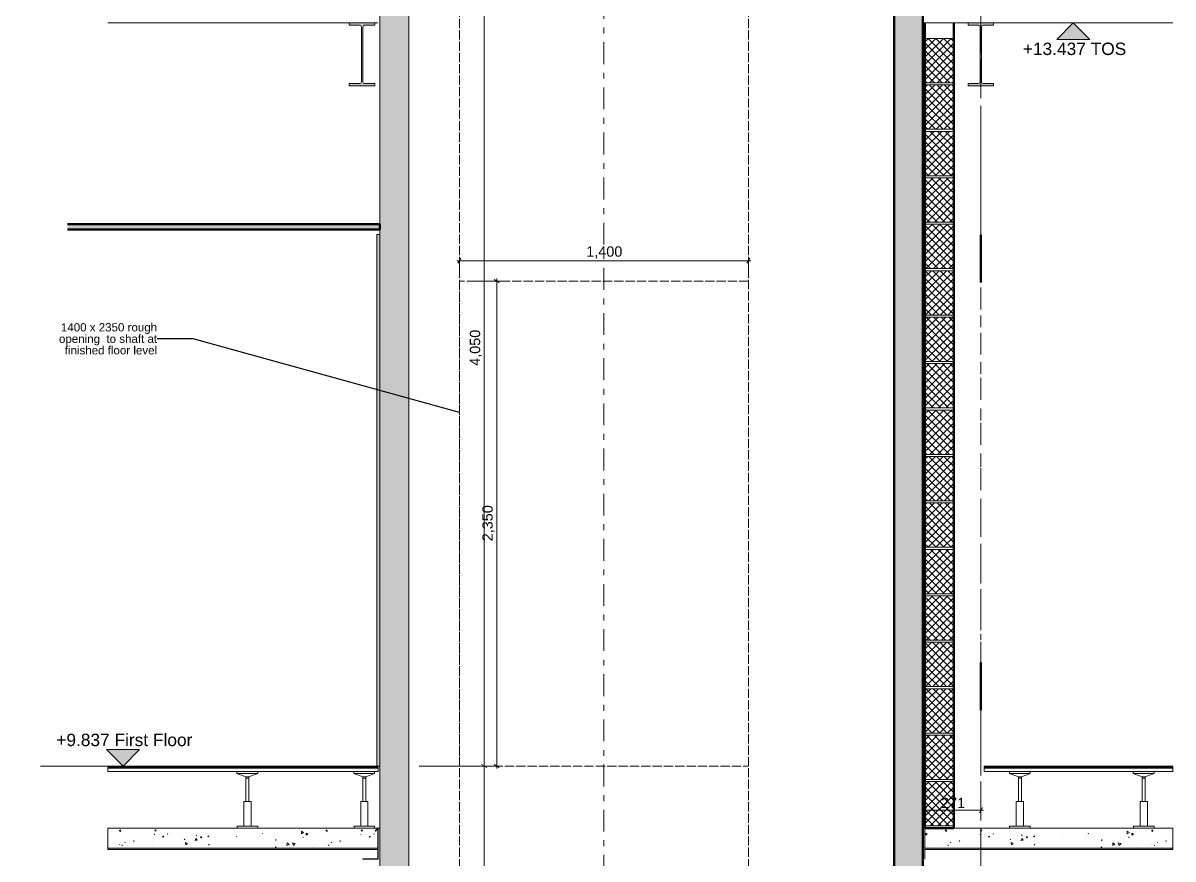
# Model space of a CAD drawing. Header units: millimetres. Extents: x -54677 to 188015, y -4000 to 32873.
# Drawn here: x 181428 to 186999, y 15017 to 19067 of the extents above; entities that cross this region are included whole.
import ezdxf

# ---------------------------------------------------------------- set-up
doc = ezdxf.new("R2010")
doc.units = ezdxf.units.MM
doc.header["$MEASUREMENT"] = 0
for name, pattern in [('Dashed', [112.888889, 56.444445, -56.444445]), ('Double Dashed', [218.722215, 105.83333, -42.333331, 28.222222, -42.333331]), ('Hidden Line', [55, 45, -10])]:
    doc.linetypes.add(name, pattern=pattern)
for name, color, linetype, lineweight in [('2D Layer_Pen_No__1', 7, 'Continuous', 13), ('2D Layer_Pen_No__101', 252, 'Continuous', 15), ('2D Layer_Pen_No__146', 8, 'Continuous', 0), ('2D Layer_Pen_No__173', 1, 'Continuous', 18), ('2D Layer_Pen_No__191', 7, 'Continuous', 5), ('2D Layer_Pen_No__2', 8, 'Continuous', 15), ('2D Layer_Pen_No__85', 8, 'Continuous', 20), ('New_2D Layer_Pen_No__1', 7, 'Continuous', 13), ('New_2D Layer_Pen_No__160', 5, 'Continuous', 200), ('New_2D Layer_Pen_No__191', 7, 'Continuous', 5), ('New_2D Layer_Pen_No__87', 8, 'Continuous', 20), ('New_2D Layer_Pen_No__90', 8, 'Continuous', 20), ('New_A-95-D_1_20_Pen_No__1', 7, 'Continuous', 13), ('New_A-95-D_Stair_Detail.Dim_Pen_No__4', 7, 'Continuous', 20)]:
    doc.layers.add(name, color=color, linetype=linetype, lineweight=lineweight)
for name, color, linetype, lineweight, true_color in [('2D Layer_Pen_No__107', 7, 'Continuous', 15, 0xa6a6a6), ('2D Layer_Pen_No__145', 7, 'Continuous', 0, 0xa6a6a6), ('2D Layer_Pen_No__241', 7, 'Continuous', 13, 0xc30c20), ('2D Layer_Pen_No__27', 7, 'Continuous', 50, 0x2a2a2a), ('2D Layer_Pen_No__29', 7, 'Continuous', 50, 0x2a2a2a), ('2D Layer_Pen_No__62', 7, 'Continuous', 20, 0xaaaaaa), ('New_2D Layer_Pen_No__145', 7, 'Continuous', 0, 0xa6a6a6), ('New_2D Layer_Pen_No__147', 7, 'Continuous', 0, 0x606060), ('New_2D Layer_Pen_No__27', 7, 'Continuous', 50, 0x2a2a2a), ('New_2D Layer_Pen_No__30', 7, 'Continuous', 50, 0x2a2a2a)]:
    doc.layers.add(name, color=color, linetype=linetype, lineweight=lineweight, true_color=true_color)
for name, color, linetype in [('New_2D Layer', 7, 'Continuous'), ('New_A-95-D_1_20', 7, 'Continuous'), ('New_A-95-D_Stair_Detail.Dim', 7, 'Continuous')]:
    doc.layers.add(name, color=color, linetype=linetype)
doc.styles.add('GENERATED_STYLE_1', font='')
doc.styles.add('GENERATED_STYLE_2', font='')
doc.styles.get('GENERATED_STYLE_1').set_extended_font_data('Arial')
doc.styles.get('GENERATED_STYLE_2').set_extended_font_data('Swis721 BT')
doc.dimstyles.new('GENERATED_STYLE__1', dxfattribs={"dimtxt": 50, "dimasz": 19, "dimexe": 0.18, "dimexo": 50, "dimgap": 0.09, "dimtad": 1, "dimtih": 1, "dimtoh": 1, "dimdec": 0, "dimzin": 0, "dimdsep": 46, "dimtxsty": 'GENERATED_STYLE_1', "dimblk": 'ARROWHEAD_2', "dimblk1": 'ARROWHEAD_2', "dimblk2": 'ARROWHEAD_2', "dimcen": 0.09, "dimclrd": 7, "dimclre": 7, "dimclrt": 7, "dimadec": 0, "dimazin": 0, "dimtfac": 1, "dimtdec": 4, "dimtmove": 0, "dimatfit": 3, "dimfxl": 1, "dimtolj": 1, "dimtzin": 0, "dimarcsym": 0})
doc.dimstyles.new('GENERATED_STYLE__2', dxfattribs={"dimtxt": 50, "dimasz": 19, "dimexe": 0.18, "dimexo": 50, "dimgap": 0.09, "dimtad": 1, "dimdec": 0, "dimzin": 0, "dimdsep": 46, "dimtxsty": 'GENERATED_STYLE_1', "dimblk": 'ARROWHEAD_2', "dimblk1": 'ARROWHEAD_2', "dimblk2": 'ARROWHEAD_2', "dimcen": 0.09, "dimclrd": 7, "dimclre": 7, "dimclrt": 7, "dimadec": 0, "dimazin": 0, "dimtfac": 1, "dimtdec": 4, "dimtmove": 0, "dimatfit": 3, "dimfxl": 1, "dimtolj": 1, "dimtzin": 0, "dimarcsym": 0})
doc.dimstyles.new('GENERATED_STYLE__5', dxfattribs={"dimtxt": 0.18, "dimasz": 36.48, "dimexe": 0.18, "dimexo": 0.0625, "dimgap": 0.09, "dimtad": 0, "dimtih": 1, "dimtoh": 1, "dimdec": 4, "dimzin": 0, "dimdsep": 46, "dimcen": 0.09, "dimadec": 0, "dimazin": 0, "dimtfac": 1, "dimtdec": 4, "dimtmove": 0, "dimatfit": 3, "dimldrblk": 'ARROWHEAD_5', "dimfxl": 1, "dimtolj": 1, "dimtzin": 0, "dimarcsym": 0})
pattern_1 = [(45, (160184.873, 11417.109), (-18.384776, 18.384776), []), (135, (160184.873, 11417.109), (18.384776, 18.384776), [])]
pattern_2 = [(45, (160184.87, 11417.11), (-73.4847, 73.4847), [10, -50]), (45, (160169.34, 11475.06), (-73.4847, 73.4847), [10, -50]), (105, (160184.87, 11417.11), (100.38196, 26.89726), [10, -50]), (105, (160227.3, 11459.54), (100.38196, 26.89726), [10, -50]), (165, (160191.94, 11424.18), (26.89726, 100.38196), [10, -50]), (165, (160234.37, 11466.61), (26.89726, 100.38196), [10, -50]), (45, (160177.802, 11424.18), (-14.142136, 14.142136), [0, -20, 0, -30]), (90, (160184.873, 11431.25), (-20, 0), [0, -15, 0, -25])]
pattern_3 = [(0, (160184.8728, 11417.1086), (0, 3), [0, -3])]
pattern_4 = [(0, (160184.873, 11417.11), (0, 40), [])]
pattern_5 = [(90, (160184.873, 11417.109), (-10, 0), [])]

# ---------------------------------------------------------------- blocks, each defined once
blk = doc.blocks.new('*X63', base_point=(160184.9, 11417.1))
at = {"layer": '2D Layer_Pen_No__101', "linetype": 'Continuous'}
for p, q in [((181900.1, 15157.9), (181894.6, 15153.6)), ((181894.6, 15153.6), (181901.2, 15150.9)), ((181901.2, 15150.9), (181900.1, 15157.9)), ((182070, 15158.4), (182066.7, 15152.9)), ((182066.7, 15152.9), (182073.1, 15152.8)), ((182073.1, 15152.8), (182070, 15158.4)), ((182900.1, 15157.9), (182894.6, 15153.6)), ((182894.6, 15153.6), (182901.2, 15150.9)), ((182901.2, 15150.9), (182900.1, 15157.9)), ((183070, 15158.4), (183066.7, 15152.9)), ((183066.7, 15152.9), (183073.1, 15152.8)), ((183073.1, 15152.8), (183070, 15158.4)), ((181922.8, 15098), (181921.3, 15097.6)), ((181921.3, 15097.6), (181922.4, 15096.5)), ((181922.4, 15096.5), (181922.8, 15098)), ((181964.8, 15106.2), (181963.6, 15104.2)), ((181963.6, 15104.2), (181965.9, 15104.1)), ((181965.9, 15104.1), (181964.8, 15106.2)), ((182065.1, 15137), (182064, 15136.4)), ((182064, 15136.4), (182065, 15135.7)), ((182065, 15135.7), (182065.1, 15137)), ((182086.3, 15136.3), (182086, 15136.5)), ((182086, 15136.5), (182086, 15136.1)), ((182086, 15136.1), (182086.3, 15136.3)), ((182109.6, 15127.6), (182104.2, 15126.7)), ((182104.2, 15126.7), (182107.7, 15122.5)), ((182107.7, 15122.5), (182109.6, 15127.6)), ((182128.2, 15139.7), (182127.5, 15137.9)), ((182127.5, 15137.9), (182129.4, 15138.2)), ((182129.4, 15138.2), (182128.2, 15139.7)), ((182210.8, 15113), (182209.4, 15111.4)), ((182209.4, 15111.4), (182211.4, 15111)), ((182211.4, 15111), (182210.8, 15113)), ((182225.1, 15092.6), (182214.9, 15096.4)), ((182214.9, 15096.4), (182216.7, 15085.6)), ((182266, 15116.5), (182261.5, 15106.8)), ((182261.5, 15106.8), (182272.2, 15107.7)), ((182263.6, 15134.7), (182263.1, 15133.7)), ((182263.1, 15133.7), (182264.2, 15133.8)), ((182264.2, 15133.8), (182263.6, 15134.7)), ((182272.2, 15107.7), (182266, 15116.5)), ((182267.9, 15131.1), (182267.1, 15130.3)), ((182267.1, 15130.3), (182268.2, 15130.1)), ((182268.2, 15130.1), (182267.9, 15131.1)), ((182294.1, 15125.1), (182287.7, 15125.1)), ((182287.7, 15125.1), (182290.9, 15119.6)), ((182290.9, 15119.6), (182294.1, 15125.1)), ((182327.2, 15128.6), (182323.7, 15125.6)), ((182323.7, 15125.6), (182328.1, 15124.1)), ((182328.1, 15124.1), (182327.2, 15128.6)), ((182461.4, 15126.9), (182461.7, 15126.5)), ((182461.9, 15126.9), (182461.4, 15126.9)), ((182461.7, 15126.5), (182461.9, 15126.9)), ((182587.7, 15140.4), (182588.2, 15139.6)), ((182588.7, 15140.4), (182587.7, 15140.4)), ((182588.2, 15139.6), (182588.7, 15140.4)), ((182654.8, 15109.3), (182651.6, 15109.6)), ((182651.6, 15109.6), (182653, 15106.7)), ((182653, 15106.7), (182654.8, 15109.3)), ((182777.1, 15151.7), (182776.9, 15139.5)), ((182776.9, 15139.5), (182787.5, 15145.3)), ((182787.5, 15145.3), (182777.1, 15151.7)), ((182783.5, 15122.5), (182784.3, 15120.5)), ((182785.7, 15122.2), (182783.5, 15122.5)), ((182784.3, 15120.5), (182785.7, 15122.2)), ((182799.7, 15141.7), (182799.4, 15133)), ((182799.4, 15133), (182807.1, 15137.1)), ((182807.1, 15137.1), (182799.7, 15141.7)), ((182922.8, 15098), (182921.3, 15097.6)), ((182921.3, 15097.6), (182922.4, 15096.5)), ((182922.4, 15096.5), (182922.8, 15098)), ((182964.8, 15106.2), (182963.6, 15104.2)), ((182963.6, 15104.2), (182965.9, 15104.1)), ((182965.9, 15104.1), (182964.8, 15106.2)), ((183065.1, 15137), (183064, 15136.4)), ((183064, 15136.4), (183065, 15135.7)), ((183065, 15135.7), (183065.1, 15137)), ((183086.3, 15136.3), (183086, 15136.5)), ((183086, 15136.5), (183086, 15136.1)), ((183086, 15136.1), (183086.3, 15136.3)), ((183109.6, 15127.6), (183104.2, 15126.7)), ((183104.2, 15126.7), (183107.7, 15122.5)), ((183107.7, 15122.5), (183109.6, 15127.6)), ((183128.2, 15139.7), (183127.5, 15137.9)), ((183127.5, 15137.9), (183129.4, 15138.2)), ((183129.4, 15138.2), (183128.2, 15139.7)), ((181896.8, 15087.2), (181896.2, 15087.4)), ((181896.2, 15087.4), (181896.3, 15086.8)), ((181896.3, 15086.8), (181896.8, 15087.2)), ((181909.3, 15084.4), (181906.9, 15083.4)), ((181906.9, 15083.4), (181908.9, 15081.9)), ((181908.9, 15081.9), (181909.3, 15084.4)), ((182053.9, 15080.4), (182053.8, 15080.4)), ((182053.8, 15080.4), (182053.9, 15080.3)), ((182053.9, 15080.3), (182053.9, 15080.4)), ((182216.7, 15085.6), (182225.1, 15092.6)), ((182327.7, 15088.3), (182326.4, 15085.7)), ((182326.4, 15085.7), (182329.3, 15085.9)), ((182329.3, 15085.9), (182327.7, 15088.3)), ((182651, 15076.4), (182650.5, 15071.9)), ((182650.5, 15071.9), (182654.6, 15073.7)), ((182654.6, 15073.7), (182651, 15076.4)), ((182707.7, 15094.9), (182706.6, 15083.1)), ((182706.6, 15083.1), (182717.3, 15088)), ((182717.3, 15088), (182707.7, 15094.9)), ((182733.2, 15095.8), (182737.7, 15082.4)), ((182747, 15093), (182733.2, 15095.8)), ((182737.7, 15082.4), (182747, 15093)), ((182827.9, 15070.5), (182826.9, 15069.1)), ((182828.5, 15069.1), (182827.9, 15070.5)), ((182896.8, 15087.2), (182896.2, 15087.4)), ((182896.2, 15087.4), (182896.3, 15086.8)), ((182896.3, 15086.8), (182896.8, 15087.2)), ((182909.3, 15084.4), (182906.9, 15083.4)), ((182906.9, 15083.4), (182908.9, 15081.9)), ((182908.9, 15081.9), (182909.3, 15084.4)), ((183053.9, 15080.4), (183053.8, 15080.4)), ((183053.8, 15080.4), (183053.9, 15080.3)), ((183053.9, 15080.3), (183053.9, 15080.4))]:
    blk.add_line(p, q, dxfattribs=at)
blk = doc.blocks.new('Fill_11_2', base_point=(160184.9, 11417.1))
at = {"layer": '2D Layer_Pen_No__2', "linetype": 'Continuous'}
for p, q in [((183148.5, 15166.7), (181839.8, 15166.7)), ((181839.8, 15166.7), (181839.8, 15069.1)), ((183148.5, 15069.1), (183148.5, 15166.7)), ((181839.8, 15069.1), (183148.5, 15069.1))]:
    blk.add_line(p, q, dxfattribs=at)
at = {"layer": '2D Layer_Pen_No__101', "linetype": 'Continuous'}
blk.add_blockref('*X63', (160184.9, 11417.1), dxfattribs=at)
blk = doc.blocks.new('*X71', base_point=(160184.9, 11417.1))
at = {"layer": '2D Layer_Pen_No__101', "linetype": 'Continuous'}
for p, q in [((185900.1, 15157.9), (185894.6, 15153.6)), ((185894.6, 15153.6), (185901.2, 15150.9)), ((185901.2, 15150.9), (185900.1, 15157.9)), ((186070, 15158.4), (186066.7, 15152.9)), ((186066.7, 15152.9), (186073.1, 15152.8)), ((186073.1, 15152.8), (186070, 15158.4)), ((186900.1, 15157.9), (186894.6, 15153.6)), ((186894.6, 15153.6), (186901.2, 15150.9)), ((186901.2, 15150.9), (186900.1, 15157.9)), ((185799.7, 15141.7), (185799.4, 15133)), ((185799.4, 15133), (185807.1, 15137.1)), ((185807.1, 15137.1), (185799.7, 15141.7)), ((185922.8, 15098), (185921.3, 15097.6)), ((185921.3, 15097.6), (185922.4, 15096.5)), ((185922.4, 15096.5), (185922.8, 15098)), ((185964.8, 15106.2), (185963.6, 15104.2)), ((185963.6, 15104.2), (185965.9, 15104.1)), ((185965.9, 15104.1), (185964.8, 15106.2)), ((186065.1, 15137), (186064, 15136.4)), ((186064, 15136.4), (186065, 15135.7)), ((186065, 15135.7), (186065.1, 15137)), ((186086.3, 15136.3), (186086, 15136.5)), ((186086, 15136.5), (186086, 15136.1)), ((186086, 15136.1), (186086.3, 15136.3)), ((186109.6, 15127.6), (186104.2, 15126.7)), ((186104.2, 15126.7), (186107.7, 15122.5)), ((186107.7, 15122.5), (186109.6, 15127.6)), ((186128.2, 15139.7), (186127.5, 15137.9)), ((186127.5, 15137.9), (186129.4, 15138.2)), ((186129.4, 15138.2), (186128.2, 15139.7)), ((186210.8, 15113), (186209.4, 15111.4)), ((186209.4, 15111.4), (186211.4, 15111)), ((186211.4, 15111), (186210.8, 15113)), ((186225.1, 15092.6), (186214.9, 15096.4)), ((186214.9, 15096.4), (186216.7, 15085.6)), ((186266, 15116.5), (186261.5, 15106.8)), ((186261.5, 15106.8), (186272.2, 15107.7)), ((186263.6, 15134.7), (186263.1, 15133.7)), ((186263.1, 15133.7), (186264.2, 15133.8)), ((186264.2, 15133.8), (186263.6, 15134.7)), ((186272.2, 15107.7), (186266, 15116.5)), ((186267.9, 15131.1), (186267.1, 15130.3)), ((186267.1, 15130.3), (186268.2, 15130.1)), ((186268.2, 15130.1), (186267.9, 15131.1)), ((186294.1, 15125.1), (186287.7, 15125.1)), ((186287.7, 15125.1), (186290.9, 15119.6)), ((186290.9, 15119.6), (186294.1, 15125.1)), ((186327.2, 15128.6), (186323.7, 15125.6)), ((186323.7, 15125.6), (186328.1, 15124.1)), ((186328.1, 15124.1), (186327.2, 15128.6)), ((186461.4, 15126.9), (186461.7, 15126.5)), ((186461.9, 15126.9), (186461.4, 15126.9)), ((186461.7, 15126.5), (186461.9, 15126.9)), ((186587.7, 15140.4), (186588.2, 15139.6)), ((186588.7, 15140.4), (186587.7, 15140.4)), ((186588.2, 15139.6), (186588.7, 15140.4)), ((186654.8, 15109.3), (186651.6, 15109.6)), ((186651.6, 15109.6), (186653, 15106.7)), ((186653, 15106.7), (186654.8, 15109.3)), ((186777.1, 15151.7), (186776.9, 15139.5)), ((186776.9, 15139.5), (186787.5, 15145.3)), ((186787.5, 15145.3), (186777.1, 15151.7)), ((186783.5, 15122.5), (186784.3, 15120.5)), ((186785.7, 15122.2), (186783.5, 15122.5)), ((186784.3, 15120.5), (186785.7, 15122.2)), ((186799.7, 15141.7), (186799.4, 15133)), ((186799.4, 15133), (186807.1, 15137.1)), ((186807.1, 15137.1), (186799.7, 15141.7)), ((186922.8, 15098), (186921.3, 15097.6)), ((186921.3, 15097.6), (186922.4, 15096.5)), ((186922.4, 15096.5), (186922.8, 15098)), ((186964.8, 15106.2), (186963.6, 15104.2)), ((186963.6, 15104.2), (186965.9, 15104.1)), ((186965.9, 15104.1), (186964.8, 15106.2)), ((185827.9, 15070.5), (185826.9, 15069.1)), ((185828.5, 15069.1), (185827.9, 15070.5)), ((185896.8, 15087.2), (185896.2, 15087.4)), ((185896.2, 15087.4), (185896.3, 15086.8)), ((185896.3, 15086.8), (185896.8, 15087.2)), ((185909.3, 15084.4), (185906.9, 15083.4)), ((185906.9, 15083.4), (185908.9, 15081.9)), ((185908.9, 15081.9), (185909.3, 15084.4)), ((186053.9, 15080.4), (186053.8, 15080.4)), ((186053.8, 15080.4), (186053.9, 15080.3)), ((186053.9, 15080.3), (186053.9, 15080.4)), ((186216.7, 15085.6), (186225.1, 15092.6)), ((186327.7, 15088.3), (186326.4, 15085.7)), ((186326.4, 15085.7), (186329.3, 15085.9)), ((186329.3, 15085.9), (186327.7, 15088.3)), ((186651, 15076.4), (186650.5, 15071.9)), ((186650.5, 15071.9), (186654.6, 15073.7)), ((186654.6, 15073.7), (186651, 15076.4)), ((186707.7, 15094.9), (186706.6, 15083.1)), ((186706.6, 15083.1), (186717.3, 15088)), ((186717.3, 15088), (186707.7, 15094.9)), ((186733.2, 15095.8), (186737.7, 15082.4)), ((186747, 15093), (186733.2, 15095.8)), ((186737.7, 15082.4), (186747, 15093)), ((186827.9, 15070.5), (186826.9, 15069.1)), ((186828.5, 15069.1), (186827.9, 15070.5)), ((186896.8, 15087.2), (186896.2, 15087.4)), ((186896.2, 15087.4), (186896.3, 15086.8)), ((186896.3, 15086.8), (186896.8, 15087.2)), ((186909.3, 15084.4), (186906.9, 15083.4)), ((186906.9, 15083.4), (186908.9, 15081.9)), ((186908.9, 15081.9), (186909.3, 15084.4))]:
    blk.add_line(p, q, dxfattribs=at)
blk = doc.blocks.new('Fill_15_2', base_point=(160184.9, 11417.1))
at = {"layer": '2D Layer_Pen_No__2', "linetype": 'Continuous'}
for p, q in [((186998.6, 15166.7), (185797.3, 15166.7)), ((185797.3, 15166.7), (185797.3, 15069.1)), ((186998.6, 15069.1), (186998.6, 15166.7)), ((185797.3, 15069.1), (186998.6, 15069.1))]:
    blk.add_line(p, q, dxfattribs=at)
at = {"layer": '2D Layer_Pen_No__101', "linetype": 'Continuous'}
blk.add_blockref('*X71', (160184.9, 11417.1), dxfattribs=at)
blk = doc.blocks.new('*D77', base_point=(160184.9, 11417.1))
at = {"layer": 'New_2D Layer_Pen_No__1', "linetype": 'Continuous'}
for p, q in [((185804.5, 15266), (185790.1, 15241)), ((185797.3, 15217.1), (185797.3, 15272.2)), ((186060.7, 15241), (186075.2, 15266)), ((186067.9, 15231.6), (186067.9, 15272.2)), ((185785.1, 15253.5), (185797.3, 15253.5)), ((185797.3, 15253.5), (186067.9, 15253.5)), ((186067.9, 15253.5), (186080.2, 15253.5))]:
    blk.add_line(p, q, dxfattribs=at)
at = {"layer": 'New_2D Layer_Pen_No__1', "insert": (185875.4, 15263.5), "char_height": 50, "attachment_point": 7, "style": 'GENERATED_STYLE_1'}
blk.add_mtext('\\A1;{\\fArial|b0|i0|c0|p34;271}', dxfattribs=at)
blk = doc.blocks.new('ARROWHEAD_2')
at = {"color": 0, "linetype": 'Continuous', "lineweight": 0}
for p, q in [((0, 0), (-1, 0)), ((-0.38, -0.66), (0.38, 0.66))]:
    blk.add_line(p, q, dxfattribs=at)
blk = doc.blocks.new('*D81', base_point=(160184.9, 11417.1))
at = {"layer": 'New_2D Layer_Pen_No__1', "linetype": 'Continuous'}
for p, q in [((183722.6, 17817.1), (183722.6, 17829.3)), ((183741.4, 17817.1), (183592.3, 17817.1)), ((183735.1, 17809.9), (183710.1, 17824.3)), ((183722.6, 15467.1), (183722.6, 17817.1)), ((183741.4, 15467.1), (183592.3, 15467.1)), ((183710.1, 15474.3), (183735.1, 15459.9)), ((183722.6, 15454.9), (183722.6, 15467.1))]:
    blk.add_line(p, q, dxfattribs=at)
at = {"layer": 'New_2D Layer_Pen_No__1', "insert": (183712.6, 16556.3), "char_height": 50, "attachment_point": 7, "rotation": 90, "style": 'GENERATED_STYLE_1'}
blk.add_mtext('\\A1;{\\fArial|b0|i0|c0|p34;2,350}', dxfattribs=at)
blk = doc.blocks.new('*D82', base_point=(160184.9, 11417.1))
at = {"layer": 'New_2D Layer_Pen_No__1', "linetype": 'Continuous'}
for p, q in [((183530.1, 17915.7), (183542.3, 17915.7)), ((183549.5, 17928.2), (183535.1, 17903.2)), ((183542.3, 17867.1), (183542.3, 17934.5)), ((183542.3, 17915.7), (184942.3, 17915.7)), ((184935.1, 17903.2), (184949.5, 17928.2)), ((184942.3, 17867.1), (184942.3, 17934.5)), ((184942.3, 17915.7), (184954.5, 17915.7))]:
    blk.add_line(p, q, dxfattribs=at)
at = {"layer": 'New_2D Layer_Pen_No__1', "insert": (184156.5, 17925.7), "char_height": 50, "attachment_point": 7, "style": 'GENERATED_STYLE_1'}
blk.add_mtext('\\A1;{\\fArial|b0|i0|c0|p34;1,400}', dxfattribs=at)
blk = doc.blocks.new('*D85', base_point=(160184.9, 11417.1))
at = {"layer": 'New_A-95-D_1_20_Pen_No__1', "linetype": 'Continuous'}
for p, q in [((183680.5, 15467.1), (183347.3, 15467.1)), ((183649.3, 15474.3), (183674.3, 15459.9)), ((183661.8, 11417.1), (183661.8, 15467.1)), ((183649.3, 11424.3), (183674.3, 11409.9)), ((183680.5, 11417.1), (183347.3, 11417.1)), ((183661.8, 11404.9), (183661.8, 11417.1))]:
    blk.add_line(p, q, dxfattribs=at)
at = {"layer": 'New_A-95-D_1_20_Pen_No__1', "insert": (183651.8, 13356.3), "char_height": 50, "attachment_point": 7, "rotation": 90, "style": 'GENERATED_STYLE_1'}
blk.add_mtext('\\A1;{\\fArial|b0|i0|c0|p34;4,050}', dxfattribs=at)
blk = doc.blocks.new('*D86', base_point=(160184.9, 11417.1))
at = {"layer": 'New_A-95-D_1_20_Pen_No__1', "linetype": 'Continuous'}
for p, q in [((183680.5, 19517.1), (183347.3, 19517.1)), ((183649.3, 19524.3), (183674.3, 19509.9)), ((183661.8, 15467.1), (183661.8, 19517.1)), ((183680.5, 15467.1), (183347.3, 15467.1)), ((183649.3, 15474.3), (183674.3, 15459.9))]:
    blk.add_line(p, q, dxfattribs=at)
at = {"layer": 'New_A-95-D_1_20_Pen_No__1', "insert": (183651.8, 17406.3), "char_height": 50, "attachment_point": 7, "rotation": 90, "style": 'GENERATED_STYLE_1'}
blk.add_mtext('\\A1;{\\fArial|b0|i0|c0|p34;4,050}', dxfattribs=at)
blk = doc.blocks.new('*D91', base_point=(160184.9, 11417.1))
at = {"layer": 'New_A-95-D_1_20_Pen_No__1', "linetype": 'Continuous'}
for p, q in [((185804.5, 15266), (185790.1, 15241)), ((185797.3, 15217.1), (185797.3, 15272.2)), ((186060.7, 15241), (186075.2, 15266)), ((186067.9, 15231.6), (186067.9, 15272.2)), ((185785.1, 15253.5), (185797.3, 15253.5)), ((185797.3, 15253.5), (186067.9, 15253.5)), ((186067.9, 15253.5), (186080.2, 15253.5))]:
    blk.add_line(p, q, dxfattribs=at)
at = {"layer": 'New_A-95-D_1_20_Pen_No__1', "insert": (185875.4, 15263.5), "char_height": 50, "attachment_point": 7, "style": 'GENERATED_STYLE_1'}
blk.add_mtext('\\A1;{\\fArial|b0|i0|c0|p34;271}', dxfattribs=at)
blk = doc.blocks.new('Dimension_15_2', base_point=(181912.9, 15467.1))
at = {"layer": 'New_A-95-D_Stair_Detail.Dim', "linetype": 'Continuous', "lineweight": 0, "true_color": 0x000000}
blk.add_hatch(color=178, dxfattribs=at).paths.add_polyline_path([(181912.9, 15467.1), (181992.9, 15547.1), (181832.9, 15547.1)])
at = {"layer": 'New_A-95-D_Stair_Detail.Dim_Pen_No__4', "linetype": 'Continuous'}
for p, q in [((181912.9, 15467.1), (181832.9, 15547.1)), ((181832.9, 15547.1), (181992.9, 15547.1)), ((181992.9, 15547.1), (181912.9, 15467.1)), ((181912.9, 15467.1), (181512.9, 15467.1)), ((181912.9, 15467.1), (181972.9, 15467.1))]:
    blk.add_line(p, q, dxfattribs=at)
at = {"layer": 'New_A-95-D_Stair_Detail.Dim_Pen_No__4', "insert": (181589.4, 15563.1), "char_height": 60, "attachment_point": 7, "style": 'GENERATED_STYLE_1'}
blk.add_mtext('\\A1;{\\fArial|b0|i0|c0|p34;+9.837 First Floor}', dxfattribs=at)
blk = doc.blocks.new('Dimension_23_2', base_point=(186515.8, 19067.1))
at = {"layer": 'New_A-95-D_Stair_Detail.Dim', "linetype": 'Continuous', "lineweight": 0, "true_color": 0x000000}
blk.add_hatch(color=178, dxfattribs=at).paths.add_polyline_path([(186515.8, 19067.1), (186435.8, 18987.1), (186595.8, 18987.1)])
at = {"layer": 'New_A-95-D_Stair_Detail.Dim_Pen_No__4', "linetype": 'Continuous'}
for p, q in [((186515.8, 19067.1), (186115.8, 19067.1)), ((186515.8, 19067.1), (186435.8, 18987.1)), ((186515.8, 19067.1), (186575.8, 19067.1)), ((186595.8, 18987.1), (186515.8, 19067.1)), ((186435.8, 18987.1), (186595.8, 18987.1))]:
    blk.add_line(p, q, dxfattribs=at)
at = {"layer": 'New_A-95-D_Stair_Detail.Dim_Pen_No__4', "insert": (186271.4, 18911.1), "char_height": 60, "attachment_point": 7, "style": 'GENERATED_STYLE_1'}
blk.add_mtext('\\A1;{\\fArial|b0|i0|c0|p34;+13.437 TOS}', dxfattribs=at)
blk = doc.blocks.new('ARROWHEAD_5')
at = {"color": 0, "linetype": 'Continuous', "lineweight": 0}
blk.add_line((0, 0), (-1, 0), dxfattribs=at)
blk.add_solid([(-1, 0.2679), (0, 0), (-1, -0.2679), (-1, 0.2679)], dxfattribs=at)

msp = doc.modelspace()

# ---------------------------------------------------------------- hatches: boundary and pattern name
at = {"layer": '2D Layer_Pen_No__101', "linetype": 'Continuous'}
h = msp.add_hatch(dxfattribs=at)
h.set_pattern_fill('Concrete_Block_0002', color=256, style=0, pattern_type=2)
h.set_pattern_definition(pattern_1)
h.paths.add_polyline_path([(185937.3, 18992.1), (185797.3, 18992.1), (185797.3, 18777.1), (185937.3, 18777.1)])
h = msp.add_hatch(dxfattribs=at)
h.set_pattern_fill('Concrete_Block_0002', color=256, style=0, pattern_type=2)
h.set_pattern_definition(pattern_1)
h.paths.add_polyline_path([(185937.3, 18767.1), (185797.3, 18767.1), (185797.3, 18552.1), (185937.3, 18552.1)])
h = msp.add_hatch(dxfattribs=at)
h.set_pattern_fill('Concrete_Block_0002', color=256, style=0, pattern_type=2)
h.set_pattern_definition(pattern_1)
h.paths.add_polyline_path([(185937.3, 18542.1), (185797.3, 18542.1), (185797.3, 18327.1), (185937.3, 18327.1)])
h = msp.add_hatch(dxfattribs=at)
h.set_pattern_fill('Concrete_Block_0002', color=256, style=0, pattern_type=2)
h.set_pattern_definition(pattern_1)
h.paths.add_polyline_path([(185937.3, 18317.1), (185797.3, 18317.1), (185797.3, 18102.1), (185937.3, 18102.1)])
h = msp.add_hatch(dxfattribs=at)
h.set_pattern_fill('Concrete_Block_0002', color=256, style=0, pattern_type=2)
h.set_pattern_definition(pattern_1)
h.paths.add_polyline_path([(185937.3, 18092.1), (185797.3, 18092.1), (185797.3, 17877.1), (185937.3, 17877.1)])
h = msp.add_hatch(dxfattribs=at)
h.set_pattern_fill('Concrete_Block_0002', color=256, style=0, pattern_type=2)
h.set_pattern_definition(pattern_1)
h.paths.add_polyline_path([(185937.3, 17867.1), (185797.3, 17867.1), (185797.3, 17652.1), (185937.3, 17652.1)])
h = msp.add_hatch(dxfattribs=at)
h.set_pattern_fill('Concrete_Block_0002', color=256, style=0, pattern_type=2)
h.set_pattern_definition(pattern_1)
h.paths.add_polyline_path([(185937.3, 17642.1), (185797.3, 17642.1), (185797.3, 17427.1), (185937.3, 17427.1)])
h = msp.add_hatch(dxfattribs=at)
h.set_pattern_fill('Concrete_Block_0002', color=256, style=0, pattern_type=2)
h.set_pattern_definition(pattern_1)
h.paths.add_polyline_path([(185937.3, 17417.1), (185797.3, 17417.1), (185797.3, 17202.1), (185937.3, 17202.1)])
h = msp.add_hatch(dxfattribs=at)
h.set_pattern_fill('Concrete_Block_0002', color=256, style=0, pattern_type=2)
h.set_pattern_definition(pattern_1)
h.paths.add_polyline_path([(185937.3, 17192.1), (185797.3, 17192.1), (185797.3, 16977.1), (185937.3, 16977.1)])
h = msp.add_hatch(dxfattribs=at)
h.set_pattern_fill('Concrete_Block_0002', color=256, style=0, pattern_type=2)
h.set_pattern_definition(pattern_1)
h.paths.add_polyline_path([(185937.3, 16967.1), (185797.3, 16967.1), (185797.3, 16752.1), (185937.3, 16752.1)])
h = msp.add_hatch(dxfattribs=at)
h.set_pattern_fill('Concrete_Block_0002', color=256, style=0, pattern_type=2)
h.set_pattern_definition(pattern_1)
h.paths.add_polyline_path([(185937.3, 16742.1), (185797.3, 16742.1), (185797.3, 16527.1), (185937.3, 16527.1)])
h = msp.add_hatch(dxfattribs=at)
h.set_pattern_fill('Concrete_Block_0002', color=256, style=0, pattern_type=2)
h.set_pattern_definition(pattern_1)
h.paths.add_polyline_path([(185937.3, 16517.1), (185797.3, 16517.1), (185797.3, 16302.1), (185937.3, 16302.1)])
h = msp.add_hatch(dxfattribs=at)
h.set_pattern_fill('Concrete_Block_0002', color=256, style=0, pattern_type=2)
h.set_pattern_definition(pattern_1)
h.paths.add_polyline_path([(185937.3, 16292.1), (185797.3, 16292.1), (185797.3, 16077.1), (185937.3, 16077.1)])
h = msp.add_hatch(dxfattribs=at)
h.set_pattern_fill('Concrete_Block_0002', color=256, style=0, pattern_type=2)
h.set_pattern_definition(pattern_1)
h.paths.add_polyline_path([(185937.3, 16067.1), (185797.3, 16067.1), (185797.3, 15852.1), (185937.3, 15852.1)])
h = msp.add_hatch(dxfattribs=at)
h.set_pattern_fill('Concrete_Block_0002', color=256, style=0, pattern_type=2)
h.set_pattern_definition(pattern_1)
h.paths.add_polyline_path([(185937.3, 15842.1), (185797.3, 15842.1), (185797.3, 15627.1), (185937.3, 15627.1)])
h = msp.add_hatch(dxfattribs=at)
h.set_pattern_fill('Concrete_Block_0002', color=256, style=0, pattern_type=2)
h.set_pattern_definition(pattern_1)
h.paths.add_polyline_path([(185937.3, 15617.1), (185797.3, 15617.1), (185797.3, 15402.1), (185937.3, 15402.1)])
h = msp.add_hatch(dxfattribs=at)
h.set_pattern_fill('Concrete_Block_0002', color=256, style=0, pattern_type=2)
h.set_pattern_definition(pattern_1)
h.paths.add_polyline_path([(185937.3, 15392.1), (185797.3, 15392.1), (185797.3, 15177.1), (185937.3, 15177.1)])
at = {"layer": '2D Layer_Pen_No__107', "linetype": 'Continuous'}
h = msp.add_hatch(dxfattribs=at)
h.set_pattern_fill('Gypsum_PB_0002', color=256, style=0, pattern_type=2)
h.set_pattern_definition(pattern_3)
h.paths.add_polyline_path([(181643.7, 18067.1), (183157.3, 18067.1), (183157.3, 18092.1), (181643.7, 18092.1)])
h = msp.add_hatch(dxfattribs=at)
h.set_pattern_fill('Gypsum_PB_0002', color=256, style=0, pattern_type=2)
h.set_pattern_definition(pattern_3)
h.paths.add_polyline_path([(183142.3, 15467.1), (183157.3, 15467.1), (183157.3, 18042.1), (183142.3, 18042.1)])
at = {"layer": '2D Layer_Pen_No__145', "linetype": 'Continuous'}
h = msp.add_hatch(dxfattribs=at)
h.set_pattern_fill('Floor_Finish_0002', color=256, style=0, pattern_type=2)
h.set_pattern_definition(pattern_5)
h.paths.add_polyline_path([(181839.8, 15461.6), (181839.8, 15467.1), (183148.5, 15467.1), (183148.5, 15461.6)])
h = msp.add_hatch(dxfattribs=at)
h.set_pattern_fill('Floor_Finish_0002', color=256, style=0, pattern_type=2)
h.set_pattern_definition(pattern_5)
h.paths.add_polyline_path([(186084.6, 15461.6), (186084.6, 15467.1), (186998.6, 15467.1), (186998.6, 15461.6)])
at = {"layer": '2D Layer_Pen_No__146', "linetype": 'Continuous'}
for points in [[(181839.8, 15063.9), (181839.8, 15069.1), (183148.5, 15069.1), (183148.5, 15063.9)], [(185797.3, 15063.9), (185797.3, 15069.1), (186998.6, 15069.1), (186998.6, 15063.9)]]:
    msp.add_hatch(color=256, dxfattribs=at).paths.add_polyline_path(points)
at = {"layer": 'New_2D Layer_Pen_No__145', "linetype": 'Continuous'}
h = msp.add_hatch(dxfattribs=at)
h.set_pattern_fill('Plywood_0002', color=256, style=0, pattern_type=2)
h.set_pattern_definition(pattern_4)
h.paths.add_polyline_path([(183148.5, 15459.1), (183148.5, 15441.7), (181839.8, 15441.7), (181839.8, 15459.1)])
h = msp.add_hatch(dxfattribs=at)
h.set_pattern_fill('Plywood_0002', color=256, style=0, pattern_type=2)
h.set_pattern_definition(pattern_4)
h.paths.add_polyline_path([(186998.6, 15459.1), (186998.6, 15441.7), (186084.6, 15441.7), (186084.6, 15459.1)])
at = {"layer": 'New_2D Layer_Pen_No__147', "linetype": 'Continuous'}
h = msp.add_hatch(dxfattribs=at)
h.set_pattern_fill('Structural_Concrete_0002', color=256, style=0, pattern_type=2)
h.set_pattern_definition(pattern_2)
h.paths.add_polyline_path([(183297.3, 11367.1), (183297.3, 31517.1), (183157.3, 31517.1), (183157.3, 11367.1)])
h = msp.add_hatch(dxfattribs=at)
h.set_pattern_fill('Structural_Concrete_0002', color=256, style=0, pattern_type=2)
h.set_pattern_definition(pattern_2)
h.paths.add_polyline_path([(185647.3, 11367.1), (185787.3, 11367.1), (185787.3, 31517.1), (185647.3, 31517.1)])
at = {"layer": 'New_2D Layer_Pen_No__160', "linetype": 'Continuous', "lineweight": 0, "true_color": 0x00007f}
for points in [[(183132.2, 18762.7), (183132.2, 18773.4), (183083, 18773.4), (183076.7, 18776), (183074.1, 18782.3), (183074.1, 19047.5), (183076.7, 19053.8), (183083, 19056.4), (183132.2, 19056.4), (183132.2, 19067.1), (183008.8, 19067.1), (183008.8, 19056.4), (183058.1, 19056.4), (183064.4, 19053.8), (183067, 19047.5), (183067, 18782.3), (183064.4, 18776), (183058.1, 18773.4), (183008.8, 18773.4), (183008.8, 18762.7)], [(186006.2, 18762.7), (186129.6, 18762.7), (186129.6, 18773.4), (186080.3, 18773.4), (186074.1, 18776), (186071.4, 18782.3), (186071.4, 19047.5), (186074.1, 19053.8), (186080.3, 19056.4), (186129.6, 19056.4), (186129.6, 19067.1), (186006.2, 19067.1), (186006.2, 19056.4), (186055.4, 19056.4), (186061.7, 19053.8), (186064.3, 19047.5), (186064.3, 18782.3), (186061.7, 18776), (186055.4, 18773.4), (186006.2, 18773.4)]]:
    msp.add_hatch(color=176, dxfattribs=at).paths.add_polyline_path(points)

# ---------------------------------------------------------------- linework, layer by layer
at = {"layer": '2D Layer_Pen_No__1', "linetype": 'Hidden Line'}
for p, q in [((184942.3, 17817.1), (183542.3, 17817.1)), ((183542.3, 17817.1), (183542.3, 15467.1)), ((184942.3, 15467.1), (184942.3, 17817.1)), ((183542.3, 15467.1), (184942.3, 15467.1))]:
    msp.add_line(p, q, dxfattribs=at)
at = {"layer": '2D Layer_Pen_No__1', "linetype": 'Continuous', "flags": 128}
msp.add_lwpolyline([(183134.3, 15153), (183135.2, 15152.1), (183147.3, 15164.2), (183147.3, 15018.3), (183073.5, 15018.3), (183073.5, 15017.1), (183148.5, 15017.1), (183148.5, 15167.1)], close=True, dxfattribs=at)
at = {"layer": '2D Layer_Pen_No__101', "linetype": 'Double Dashed'}
msp.add_line((184242.3, 31659.9), (184242.3, 10782.6), dxfattribs=at)
at = {"layer": '2D Layer_Pen_No__101', "linetype": 'Hidden Line'}
for p, q in [((183542.3, 31517.1), (183542.3, 11417.1)), ((184942.3, 31517.1), (184942.3, 11417.1))]:
    msp.add_line(p, q, dxfattribs=at)
at = {"layer": '2D Layer_Pen_No__173', "linetype": 'Double Dashed'}
msp.add_line((186067.9, 32440), (186067.9, 10068), dxfattribs=at)
at = {"layer": '2D Layer_Pen_No__191', "linetype": 'Continuous', "flags": 128}
for points in [[(183142.3, 15467.1), (183157.3, 15467.1), (183157.3, 18042.1), (183142.3, 18042.1)], [(181839.8, 15461.6), (181839.8, 15467.1), (183148.5, 15467.1), (183148.5, 15461.6)], [(182464.7, 15431.5), (182565.2, 15431.5), (182565.2, 15441.7), (182464.7, 15441.7)], [(182507.7, 15415.9), (182522.8, 15415.9), (182565.2, 15431.5), (182565.2, 15441.7), (182464.7, 15441.7), (182464.7, 15431.5)], [(183030.8, 15431.5), (183131.3, 15431.5), (183131.3, 15441.7), (183030.8, 15441.7)], [(183073.8, 15415.9), (183088.9, 15415.9), (183131.3, 15431.5), (183131.3, 15441.7), (183030.8, 15441.7), (183030.8, 15431.5)], [(186084.6, 15461.6), (186084.6, 15467.1), (186998.6, 15467.1), (186998.6, 15461.6)], [(186206.5, 15431.5), (186307, 15431.5), (186307, 15441.7), (186206.5, 15441.7)], [(186249.5, 15415.9), (186264.6, 15415.9), (186307, 15431.5), (186307, 15441.7), (186206.5, 15441.7), (186206.5, 15431.5)], [(186806.5, 15431.5), (186907, 15431.5), (186907, 15441.7), (186806.5, 15441.7)], [(186849.5, 15415.9), (186864.6, 15415.9), (186907, 15431.5), (186907, 15441.7), (186806.5, 15441.7), (186806.5, 15431.5)], [(182507.7, 15295), (182522.8, 15295), (182522.8, 15415.9), (182507.7, 15415.9)], [(182507.7, 15295), (182522.8, 15295), (182522.8, 15408.9), (182507.7, 15408.9)], [(183073.8, 15295), (183088.9, 15295), (183088.9, 15415.9), (183073.8, 15415.9)], [(183073.8, 15295), (183088.9, 15295), (183088.9, 15408.9), (183073.8, 15408.9)], [(186249.5, 15295), (186264.6, 15295), (186264.6, 15415.9), (186249.5, 15415.9)], [(186249.5, 15295), (186264.6, 15295), (186264.6, 15408.9), (186249.5, 15408.9)], [(186849.5, 15295), (186864.6, 15295), (186864.6, 15415.9), (186849.5, 15415.9)], [(186849.5, 15295), (186864.6, 15295), (186864.6, 15408.9), (186849.5, 15408.9)], [(182497.8, 15295), (182532.7, 15295), (182532.7, 15176.2), (182497.8, 15176.2)], [(182497.8, 15295), (182532.7, 15295), (182532.7, 15176.2), (182497.8, 15176.2)], [(183063.9, 15295), (183098.8, 15295), (183098.8, 15176.2), (183063.9, 15176.2)], [(183063.9, 15295), (183098.8, 15295), (183098.8, 15176.2), (183063.9, 15176.2)], [(186239.6, 15295), (186274.6, 15295), (186274.6, 15176.2), (186239.6, 15176.2)], [(186239.6, 15295), (186274.6, 15295), (186274.6, 15176.2), (186239.6, 15176.2)], [(186839.6, 15295), (186874.6, 15295), (186874.6, 15176.2), (186839.6, 15176.2)], [(186839.6, 15295), (186874.6, 15295), (186874.6, 15176.2), (186839.6, 15176.2)], [(182465.5, 15166.7), (182565.1, 15166.7), (182565.1, 15176.2), (182465.5, 15176.2)], [(183031.5, 15166.7), (183131.1, 15166.7), (183131.1, 15176.2), (183031.5, 15176.2)], [(186207.3, 15166.7), (186306.9, 15166.7), (186306.9, 15176.2), (186207.3, 15176.2)], [(186807.3, 15166.7), (186906.9, 15166.7), (186906.9, 15176.2), (186807.3, 15176.2)], [(181839.8, 15063.9), (181839.8, 15069.1), (183148.5, 15069.1), (183148.5, 15063.9)], [(185797.3, 15063.9), (185797.3, 15069.1), (186998.6, 15069.1), (186998.6, 15063.9)]]:
    msp.add_lwpolyline(points, close=True, dxfattribs=at)
at = {"layer": '2D Layer_Pen_No__2', "linetype": 'Continuous', "flags": 128}
for points in [[(185937.3, 18992.1), (185797.3, 18992.1), (185797.3, 18777.1), (185937.3, 18777.1)], [(185937.3, 18767.1), (185797.3, 18767.1), (185797.3, 18552.1), (185937.3, 18552.1)], [(185937.3, 18542.1), (185797.3, 18542.1), (185797.3, 18327.1), (185937.3, 18327.1)], [(185937.3, 18317.1), (185797.3, 18317.1), (185797.3, 18102.1), (185937.3, 18102.1)], [(185937.3, 18092.1), (185797.3, 18092.1), (185797.3, 17877.1), (185937.3, 17877.1)], [(185937.3, 17867.1), (185797.3, 17867.1), (185797.3, 17652.1), (185937.3, 17652.1)], [(185937.3, 17642.1), (185797.3, 17642.1), (185797.3, 17427.1), (185937.3, 17427.1)], [(185937.3, 17417.1), (185797.3, 17417.1), (185797.3, 17202.1), (185937.3, 17202.1)], [(185937.3, 17192.1), (185797.3, 17192.1), (185797.3, 16977.1), (185937.3, 16977.1)], [(185937.3, 16967.1), (185797.3, 16967.1), (185797.3, 16752.1), (185937.3, 16752.1)], [(185937.3, 16742.1), (185797.3, 16742.1), (185797.3, 16527.1), (185937.3, 16527.1)], [(185937.3, 16517.1), (185797.3, 16517.1), (185797.3, 16302.1), (185937.3, 16302.1)], [(185937.3, 16292.1), (185797.3, 16292.1), (185797.3, 16077.1), (185937.3, 16077.1)], [(185937.3, 16067.1), (185797.3, 16067.1), (185797.3, 15852.1), (185937.3, 15852.1)], [(185937.3, 15842.1), (185797.3, 15842.1), (185797.3, 15627.1), (185937.3, 15627.1)], [(185937.3, 15617.1), (185797.3, 15617.1), (185797.3, 15402.1), (185937.3, 15402.1)], [(185937.3, 15392.1), (185797.3, 15392.1), (185797.3, 15177.1), (185937.3, 15177.1)]]:
    msp.add_lwpolyline(points, close=True, dxfattribs=at)
at = {"layer": '2D Layer_Pen_No__241', "linetype": 'Dashed'}
msp.add_line((186067.9, 9917.1), (186067.9, 32404.7), dxfattribs=at)
at = {"layer": '2D Layer_Pen_No__27', "linetype": 'Continuous'}
for p, q in [((185797.3, 19067.1), (185797.3, 15166.7)), ((185937.3, 19067.1), (185937.3, 15166.7)), ((185937.3, 15166.7), (185797.3, 15166.7))]:
    msp.add_line(p, q, dxfattribs=at)
at = {"layer": '2D Layer_Pen_No__29', "linetype": 'Continuous'}
for p, q in [((183157.3, 18092.1), (181643.7, 18092.1)), ((183157.3, 18067.1), (181643.7, 18067.1)), ((183157.3, 18092.1), (183157.3, 18067.1))]:
    msp.add_line(p, q, dxfattribs=at)
at = {"layer": '2D Layer_Pen_No__62', "linetype": 'Continuous'}
for p, q in [((183147.3, 19067.1), (181839.8, 19067.1)), ((186998.6, 19067.1), (185797.3, 19067.1)), ((185797.3, 15063.9), (185797.3, 15017.1))]:
    msp.add_line(p, q, dxfattribs=at)
at = {"layer": 'New_2D Layer_Pen_No__1', "linetype": 'Continuous'}
for p, q in [((183157.3, 31517.1), (183157.3, 11417.1)), ((183297.3, 31517.1), (183297.3, 11417.1)), ((183008.8, 19067.1), (183008.8, 19056.4)), ((183132.2, 19067.1), (183132.2, 19056.4)), ((186006.2, 19067.1), (186006.2, 19056.4)), ((186129.6, 19067.1), (186129.6, 19056.4)), ((183008.8, 18773.4), (183008.8, 18762.7)), ((183132.2, 18773.4), (183132.2, 18762.7)), ((186006.2, 18773.4), (186006.2, 18762.7)), ((186129.6, 18773.4), (186129.6, 18762.7)), ((183132.2, 18762.7), (183008.8, 18762.7)), ((186129.6, 18762.7), (186006.2, 18762.7))]:
    msp.add_line(p, q, dxfattribs=at)
at = {"layer": 'New_2D Layer_Pen_No__1', "linetype": 'Continuous', "flags": 128}
for points in [[(183064.4, 19053.8), (183058.1, 19056.4), (183008.8, 19056.4)], [(183064.4, 19053.8), (183067, 19047.5), (183067, 18782.3), (183064.4, 18776)], [(183076.7, 19053.8), (183074.1, 19047.5), (183074.1, 18782.3), (183076.7, 18776)], [(183132.2, 19056.4), (183083, 19056.4), (183076.7, 19053.8)], [(186061.7, 19053.8), (186055.4, 19056.4), (186006.2, 19056.4)], [(186061.7, 19053.8), (186064.3, 19047.5), (186064.3, 18782.3), (186061.7, 18776)], [(186074.1, 19053.8), (186071.4, 19047.5), (186071.4, 18782.3), (186074.1, 18776)], [(186129.6, 19056.4), (186080.3, 19056.4), (186074.1, 19053.8)], [(183064.4, 18776), (183058.1, 18773.4), (183008.8, 18773.4)], [(183076.7, 18776), (183083, 18773.4), (183132.2, 18773.4)], [(186061.7, 18776), (186055.4, 18773.4), (186006.2, 18773.4)], [(186074.1, 18776), (186080.3, 18773.4), (186129.6, 18773.4)]]:
    msp.add_lwpolyline(points, dxfattribs=at)
at = {"layer": 'New_2D Layer_Pen_No__191', "linetype": 'Continuous', "flags": 128}
for points in [[(183148.5, 15459.1), (183148.5, 15441.7), (181839.8, 15441.7), (181839.8, 15459.1)], [(186998.6, 15459.1), (186998.6, 15441.7), (186084.6, 15441.7), (186084.6, 15459.1)]]:
    msp.add_lwpolyline(points, close=True, dxfattribs=at)
at = {"layer": 'New_2D Layer_Pen_No__27', "linetype": 'Continuous'}
for p, q in [((185647.3, 31517.1), (185647.3, 11367.1)), ((185787.3, 31517.1), (185787.3, 11417.1))]:
    msp.add_line(p, q, dxfattribs=at)
at = {"layer": 'New_2D Layer_Pen_No__30', "linetype": 'Continuous'}
for p, q in [((186067.9, 18041.3), (186067.9, 17810.2)), ((186067.9, 15969.1), (186067.9, 15737.9))]:
    msp.add_line(p, q, dxfattribs=at)
at = {"layer": 'New_2D Layer_Pen_No__87', "linetype": 'Continuous'}
for p, q in [((185787.3, 19067.1), (185797.3, 19067.1)), ((183147.3, 15167.1), (183157.2, 15167.1))]:
    msp.add_line(p, q, dxfattribs=at)
at = {"layer": 'New_2D Layer_Pen_No__90', "linetype": 'Continuous'}
for p, q in [((186067.9, 18041.3), (186067.9, 18652.9)), ((186067.9, 15737.9), (186067.9, 15467.1))]:
    msp.add_line(p, q, dxfattribs=at)

# ---------------------------------------------------------------- block references
at = {"layer": '2D Layer_Pen_No__101', "linetype": 'Continuous'}
for name in ['Fill_11_2', 'Fill_15_2']:
    msp.add_blockref(name, (160184.9, 11417.1), dxfattribs=at)
at = {"layer": 'New_A-95-D_Stair_Detail.Dim', "linetype": 'Continuous'}
for name, p in [('Dimension_23_2', (186515.8, 19067.1)), ('Dimension_15_2', (181912.9, 15467.1))]:
    msp.add_blockref(name, p, dxfattribs=at)

# ---------------------------------------------------------------- texts
at = {"layer": '2D Layer_Pen_No__1', "linetype": 'Continuous', "insert": (182077.7, 17537), "char_height": 40, "width": 665.276, "attachment_point": 6, "line_spacing_factor": 0.834321, "style": 'GENERATED_STYLE_2'}
msp.add_mtext('\\A1;{\\fSwis721 BT|b0|i0|c0|p34;1400 x 2350 rough opening  to shaft at finished floor level }', dxfattribs=at)

# ---------------------------------------------------------------- dimensions: what is measured, and where the dimension line sits
at = {"layer": 'New_2D Layer', "linetype": 'Continuous'}
for base, p1, p2, picture, middle in [((184942.3, 17915.7), (183542.3, 17817.1), (184942.3, 17817.1), '*D82', (184251.3, 17950.7)), ((186067.9, 15253.5), (185797.3, 15167.1), (186067.9, 15181.6), '*D77', (185938.6, 15288.5))]:
    dim = msp.add_linear_dim(base=base, p1=p1, p2=p2, dimstyle='GENERATED_STYLE__1', dxfattribs=at)
    dim.commit()
    dim.dimension.update_dxf_attribs({"geometry": picture, "text_midpoint": middle, "dimtype": 160})
dim = msp.add_linear_dim(base=(183722.6, 17817.1), p1=(183542.3, 15467.1), p2=(183542.3, 17817.1), angle=90, dimstyle='GENERATED_STYLE__2', dxfattribs=at)
dim.commit()
dim.dimension.update_dxf_attribs({"geometry": '*D81', "text_midpoint": (183687.6, 16651.2), "dimtype": 160, "text_rotation": 90})
at = {"layer": 'New_A-95-D_1_20', "linetype": 'Continuous'}
for base, p1, p2, picture, middle in [((183661.8, 19517.1), (183297.3, 15467.1), (183297.3, 19517.1), '*D86', (183626.8, 17501.2)), ((183661.8, 15467.1), (183297.3, 11417.1), (183297.3, 15467.1), '*D85', (183626.8, 13451.2))]:
    dim = msp.add_linear_dim(base=base, p1=p1, p2=p2, angle=90, dimstyle='GENERATED_STYLE__2', dxfattribs=at)
    dim.commit()
    dim.dimension.update_dxf_attribs({"geometry": picture, "text_midpoint": middle, "dimtype": 160, "text_rotation": 90})
dim = msp.add_linear_dim(base=(186067.9, 15253.5), p1=(185797.3, 15167.1), p2=(186067.9, 15181.6), dimstyle='GENERATED_STYLE__1', dxfattribs=at)
dim.commit()
dim.dimension.update_dxf_attribs({"geometry": '*D91', "text_midpoint": (185938.6, 15288.5), "dimtype": 160})

# ---------------------------------------------------------------- leaders
at = {"layer": '2D Layer_Pen_No__85', "linetype": 'Continuous', "annotation_type": 0, "has_hookline": 1, "hookline_direction": 1, "text_width": 649.5}
msp.add_leader([(183542.3, 17180.7), (182251.8, 17537), (182077.7, 17537)], dimstyle='GENERATED_STYLE__5', dxfattribs=at)

doc.saveas('drawing.dxf')
